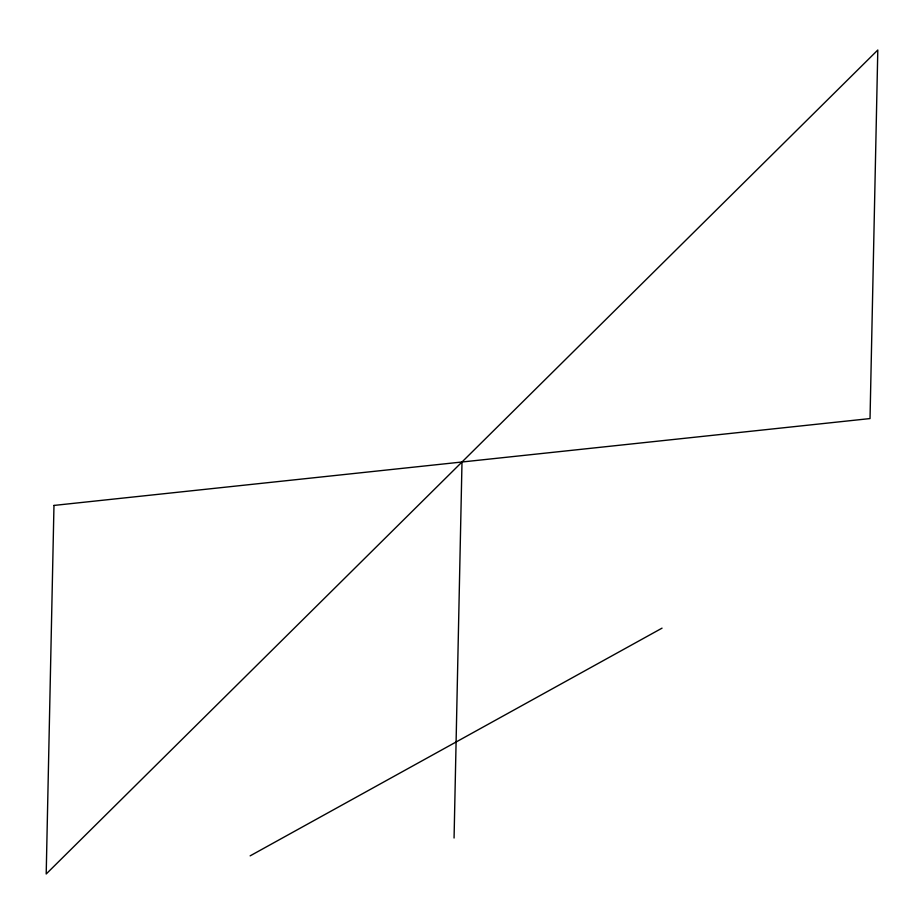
<?xml version="1.0" encoding="UTF-8"?>
<svg xmlns="http://www.w3.org/2000/svg" width="924" height="924" viewBox="0 0 924 924"><rect width="100%" height="100%" fill="white"/><g stroke="black" fill="none" stroke-linecap="round" stroke-linejoin="round"><path stroke-width="1.39" d="M454.065 838.022L462 462M250.138 855.855L662.046 628.147M53.973 505.428L46.2 873.977L877.8 50.023L870.027 418.572L53.973 505.428"/></g></svg>
